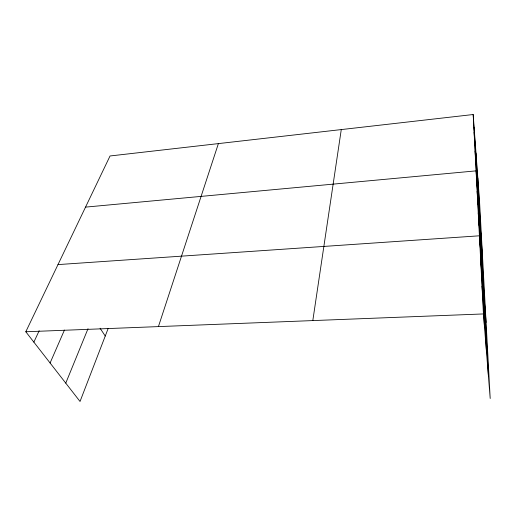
<?xml version="1.0" encoding="UTF-8"?>
<svg xmlns="http://www.w3.org/2000/svg" width="516" height="516" viewBox="0 0 516 516"><rect width="100%" height="100%" fill="white"/><g stroke="black" fill="none" stroke-linecap="round" stroke-linejoin="round"><path stroke-width="0.77" d="M312.812 320.591L341.27 129.581M158.425 326.602L218.391 143.603M108.076 328.698L80.032 401.474L25.8 331.769L110.043 155.974L473.172 114.526L479.512 200.782L490.2 398.494L483.44 313.941L473.172 114.526M65.764 383.13L88.023 328.666M50.097 363L64.436 330.066M33.869 342.14L39.164 330.73M85.533 207.122L476.075 170.867L482.595 257.845M57.992 264.598L479.416 235.799L486.085 322.423M25.8 331.769L483.44 313.941M100.072 328.215L105.245 336.039M482.008 286.187L483.028 299.093M480.673 260.193L481.68 273.158M477.119 191.255L478.106 204.233M478.235 212.863L479.229 225.86M474.088 132.277L475.036 145.093M475.049 151.027L476.01 163.914M477.829 177.949L488.452 376.603M475.997 152.994L486.504 352.28M474.107 127.265L484.466 326.751"/></g></svg>
